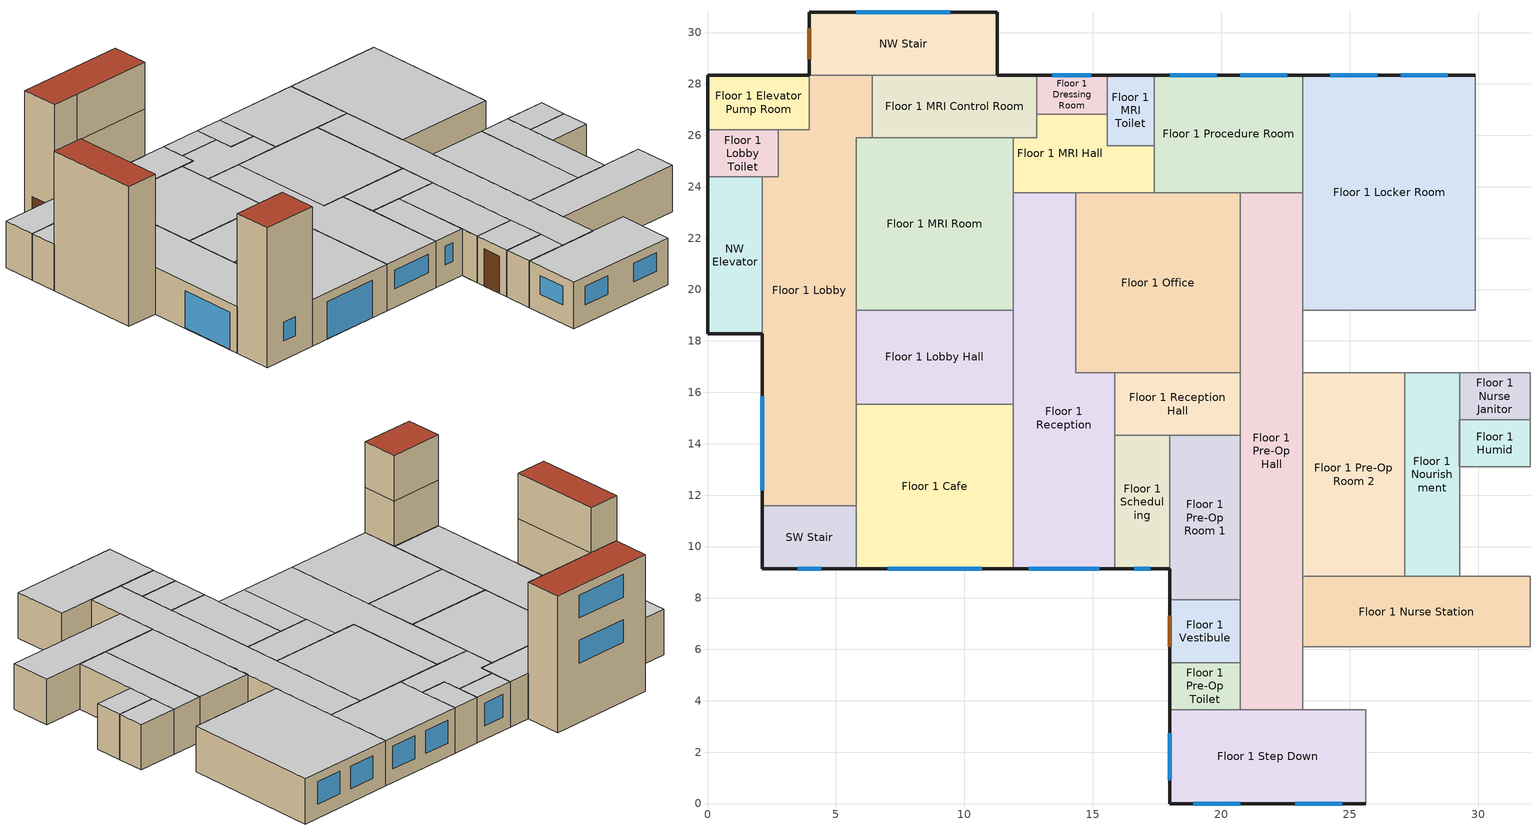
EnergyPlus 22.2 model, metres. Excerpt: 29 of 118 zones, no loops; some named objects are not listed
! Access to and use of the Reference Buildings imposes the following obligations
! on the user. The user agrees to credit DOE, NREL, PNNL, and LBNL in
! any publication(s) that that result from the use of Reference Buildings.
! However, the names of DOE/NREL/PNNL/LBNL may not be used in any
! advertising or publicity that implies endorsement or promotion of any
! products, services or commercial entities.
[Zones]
Floor 1 Lobby
 floor ground (ext-slab): 5.79,11.58 2.13,11.58 2.13,24.38 2.74,24.38 2.74,26.21 3.96,26.21 3.96,28.35 6.4,28.35 6.4,25.91 5.79,25.91 z0
 wall outside (Steel Frame Non-res Ext Wall): 2.13,18.29 2.13,11.58 z0:3.05
 wall adiabatic (int-walls): 5.79,11.58 5.79,25.91 6.4,25.91 6.4,28.35 / 3.96,28.35 3.96,26.21 2.74,26.21 2.74,24.38 2.13,24.38 z0:3.05
 wall to NW Elevator (int-walls): 2.13,24.38 2.13,18.29 z0:3.05
 wall to NW Stair (int-walls): 6.4,28.35 3.96,28.35 z0:3.05
 wall to SW Stair (int-walls): 2.13,11.58 5.79,11.58 z0:3.05
 window (Window Non-res Fixed): 2.13,15.85 2.13,12.19 z0.03:2.46
 ceiling adiabatic (INT-FLOOR-UNDERSIDE): 2.13,24.38 2.13,11.58 5.79,11.58 5.79,25.91 6.4,25.91 6.4,28.35 3.96,28.35 3.96,26.21 2.74,26.21 2.74,24.38 z3.05
SW Stair
 floor ground (ext-slab): 2.13,11.58 5.79,11.58 5.79,9.14 2.13,9.14 z0
 wall outside (Steel Frame Non-res Ext Wall): 2.13,11.58 2.13,9.14 5.79,9.14 z0:9.14
 wall to Floor 2 Reception (int-walls): 5.79,9.14 5.79,11.58 2.13,11.58 z3.05:6.1
 wall to Floor 3 Undeveloped 2 (int-walls): 5.79,9.14 5.79,11.58 2.13,11.58 z6.1:9.14
 wall to Floor 1 Cafe (int-walls): 5.79,9.14 5.79,11.58 z0:3.05
 window (Window Non-res Fixed): 3.51,9.14 4.42,9.14 z1.22:2.44
 roof outside (IEAD Non-res Roof): 2.13,11.58 2.13,9.14 5.79,9.14 5.79,11.58 z9.14
Floor 1 Reception Hall
 floor ground (ext-slab): 20.73,16.76 20.73,14.33 15.85,14.33 15.85,16.76 z0
 wall adiabatic (int-walls): 15.85,16.76 15.85,14.33 20.73,14.33 20.73,16.76 15.85,16.76 z0:3.05
 ceiling adiabatic (INT-FLOOR-UNDERSIDE): 20.73,16.76 15.85,16.76 15.85,14.33 20.73,14.33 z3.05
Floor 1 Pre-Op Toilet
 floor ground (ext-slab): 17.98,5.49 20.73,5.49 20.73,3.66 17.98,3.66 z0
 wall outside (Steel Frame Non-res Ext Wall): 17.98,5.49 17.98,3.66 z0:3.05
 wall adiabatic (int-walls): 17.98,3.66 20.73,3.66 20.73,5.49 17.98,5.49 z0:3.05
 ceiling adiabatic (INT-FLOOR-UNDERSIDE): 20.73,5.49 17.98,5.49 17.98,3.66 20.73,3.66 z3.05
Floor 1 Vestibule
 floor ground (ext-slab): 20.73,5.49 17.98,5.49 17.98,7.92 20.73,7.92 z0
 wall outside (Steel Frame Non-res Ext Wall): 17.98,7.92 17.98,5.49 z0:3.05
 wall adiabatic (int-walls): 17.98,5.49 20.73,5.49 20.73,7.92 17.98,7.92 z0:3.05
 door (Swinging Door Non-res): 17.98,7.32 17.98,6.1 z0:2.44
 ceiling adiabatic (INT-FLOOR-UNDERSIDE): 17.98,5.49 20.73,5.49 20.73,7.92 17.98,7.92 z3.05
Floor 1 Dressing Room
 floor ground (ext-slab): 15.54,28.35 15.54,26.82 12.8,26.82 12.8,28.35 z0
 wall outside (Steel Frame Non-res Ext Wall): 15.54,28.35 12.8,28.35 z0:3.05
 wall adiabatic (int-walls): 12.8,28.35 12.8,26.82 15.54,26.82 15.54,28.35 z0:3.05
 window (Window Non-res Fixed): 14.94,28.35 13.41,28.35 z0.91:2.44
 ceiling adiabatic (INT-FLOOR-UNDERSIDE): 15.54,26.82 15.54,28.35 12.8,28.35 12.8,26.82 z3.05
Floor 1 Reception
 floor ground (ext-slab): 11.89,23.77 14.33,23.77 14.33,16.76 15.85,16.76 15.85,9.14 11.89,9.14 z0
 wall outside (Steel Frame Non-res Ext Wall): 11.89,9.14 15.85,9.14 z0:3.05
 wall adiabatic (int-walls): 15.85,9.14 15.85,16.76 14.33,16.76 14.33,23.77 11.89,23.77 11.89,9.14 z0:3.05
 window (Window Non-res Fixed): 12.5,9.14 15.24,9.14 z1.22:2.44
 ceiling adiabatic (INT-FLOOR-UNDERSIDE): 14.33,16.76 14.33,23.77 11.89,23.77 11.89,9.14 15.85,9.14 15.85,16.76 z3.05
Floor 1 MRI Hall
 floor ground (ext-slab): 11.89,23.77 11.89,25.91 12.8,25.91 12.8,26.82 15.54,26.82 15.54,25.6 17.37,25.6 17.37,23.77 z0
 wall adiabatic (int-walls): 12.8,26.82 12.8,25.91 11.89,25.91 11.89,23.77 14.33,23.77 17.37,23.77 17.37,25.6 15.54,25.6 15.54,26.82 12.8,26.82 z0:3.05
 ceiling adiabatic (INT-FLOOR-UNDERSIDE): 11.89,25.91 11.89,23.77 17.37,23.77 17.37,25.6 15.54,25.6 15.54,26.82 12.8,26.82 12.8,25.91 z3.05
Floor 1 Nourishment
 floor ground (ext-slab): 27.13,16.76 29.26,16.76 29.26,8.84 27.13,8.84 z0
 wall adiabatic (int-walls): 27.13,16.76 27.13,8.84 29.26,8.84 29.26,16.76 27.13,16.76 z0:3.05
 ceiling adiabatic (INT-FLOOR-UNDERSIDE): 29.26,16.76 27.13,16.76 27.13,8.84 29.26,8.84 z3.05
Floor 1 MRI Control Room
 floor ground (ext-slab): 6.4,25.91 6.4,28.35 12.8,28.35 12.8,25.91 z0
 wall outside (Steel Frame Non-res Ext Wall): 12.8,28.35 11.28,28.35 z0:3.05
 wall to NW Stair (int-walls): 11.28,28.35 6.4,28.35 z0:3.05
 wall adiabatic (int-walls): 6.4,28.35 6.4,25.91 12.8,25.91 12.8,28.35 z0:3.05
 ceiling adiabatic (INT-FLOOR-UNDERSIDE): 6.4,25.91 12.8,25.91 12.8,28.35 6.4,28.35 z3.05
Floor 1 Office
 floor ground (ext-slab): 20.73,23.77 20.73,16.76 14.33,16.76 14.33,23.77 z0
 wall adiabatic (int-walls): 20.73,16.76 20.73,23.77 14.33,23.77 14.33,16.76 20.73,16.76 z0:3.05
 ceiling adiabatic (INT-FLOOR-UNDERSIDE): 20.73,16.76 20.73,23.77 14.33,23.77 14.33,16.76 z3.05
Floor 1 Nurse Janitor
 floor ground (ext-slab): 29.26,14.94 29.26,16.76 32,16.76 32,14.94 z0
 wall adiabatic (int-walls): 32,14.94 32,16.76 29.26,16.76 29.26,14.94 32,14.94 z0:3.05
 ceiling adiabatic (INT-FLOOR-UNDERSIDE): 32,16.76 29.26,16.76 29.26,14.94 32,14.94 z3.05
NW Stair
 floor ground (ext-slab): 3.96,30.78 11.28,30.78 11.28,28.35 3.96,28.35 z0
 wall outside (Steel Frame Non-res Ext Wall): 11.28,28.35 11.28,30.78 3.96,30.78 3.96,28.35 z0:9.14
 wall to Floor 3 Office (int-walls): 5.79,28.35 11.28,28.35 z6.1:9.14
 wall to Floor 3 Elevator Hall (int-walls): 3.96,28.35 5.79,28.35 z6.1:9.14
 wall to Floor 2 Work (int-walls): 3.96,28.35 11.28,28.35 z3.05:6.1
 window (Window Non-res Fixed): 9.45,30.78 5.79,30.78 z7.01:8.53; 9.45,30.78 5.79,30.78 z3.96:5.49
 door (Swinging Door Non-res): 3.96,30.18 3.96,28.96 z0:2.44
 roof outside (IEAD Non-res Roof): 11.28,30.78 3.96,30.78 3.96,28.35 11.28,28.35 z9.14
Floor 1 MRI Room
 floor ground (ext-slab): 11.89,19.2 5.79,19.2 5.79,25.91 11.89,25.91 z0
 wall adiabatic (int-walls): 11.89,19.2 11.89,23.77 11.89,25.91 6.4,25.91 5.79,25.91 5.79,19.2 11.89,19.2 z0:3.05
 ceiling adiabatic (INT-FLOOR-UNDERSIDE): 5.79,19.2 11.89,19.2 11.89,25.91 5.79,25.91 z3.05
Floor 1 MRI Toilet
 floor ground (ext-slab): 17.37,25.6 15.54,25.6 15.54,28.35 17.37,28.35 z0
 wall outside (Steel Frame Non-res Ext Wall): 17.37,28.35 15.54,28.35 z0:3.05
 wall adiabatic (int-walls): 15.54,28.35 15.54,25.6 17.37,25.6 17.37,28.35 z0:3.05
 ceiling adiabatic (INT-FLOOR-UNDERSIDE): 15.54,25.6 17.37,25.6 17.37,28.35 15.54,28.35 z3.05
Floor 1 Pre-Op Hall
 floor ground (ext-slab): 20.73,3.66 20.73,23.77 23.16,23.77 23.16,3.66 z0
 wall adiabatic (int-walls): 20.73,23.77 20.73,3.66 23.16,3.66 23.16,23.77 20.73,23.77 z0:3.05
 ceiling adiabatic (INT-FLOOR-UNDERSIDE): 20.73,3.66 23.16,3.66 23.16,23.77 20.73,23.77 z3.05
Floor 1 Lobby Hall
 floor ground (ext-slab): 11.89,19.2 11.89,15.54 5.79,15.54 5.79,19.2 z0
 wall adiabatic (int-walls): 11.89,19.2 5.79,19.2 5.79,15.54 11.89,15.54 11.89,19.2 z0:3.05
 ceiling adiabatic (INT-FLOOR-UNDERSIDE): 5.79,19.2 5.79,15.54 11.89,15.54 11.89,19.2 z3.05
Floor 1 Cafe
 floor ground (ext-slab): 11.89,9.14 5.79,9.14 5.79,15.54 11.89,15.54 z0
 wall outside (Steel Frame Non-res Ext Wall): 5.79,9.14 11.89,9.14 z0:3.05
 wall adiabatic (int-walls): 11.89,9.14 11.89,15.54 5.79,15.54 5.79,11.58 z0:3.05
 window (Window Non-res Fixed): 7.01,9.14 10.67,9.14 z0.03:2.46
 ceiling adiabatic (INT-FLOOR-UNDERSIDE): 5.79,9.14 11.89,9.14 11.89,15.54 5.79,15.54 z3.05
Floor 1 Humid
 floor ground (ext-slab): 32,14.94 32,13.11 29.26,13.11 29.26,14.94 z0
 wall adiabatic (int-walls): 32,14.94 29.26,14.94 29.26,13.11 32,13.11 32,14.94 z0:3.05
 ceiling adiabatic (INT-FLOOR-UNDERSIDE): 32,13.11 32,14.94 29.26,14.94 29.26,13.11 z3.05
Floor 1 Scheduling
 floor ground (ext-slab): 17.98,9.14 15.85,9.14 15.85,14.33 17.98,14.33 z0
 wall outside (Steel Frame Non-res Ext Wall): 15.85,9.14 17.98,9.14 z0:3.05
 wall adiabatic (int-walls): 17.98,9.14 17.98,14.33 15.85,14.33 15.85,9.14 z0:3.05
 window (Window Non-res Fixed): 16.61,9.14 17.22,9.14 z1.22:2.44
 ceiling adiabatic (INT-FLOOR-UNDERSIDE): 15.85,9.14 17.98,9.14 17.98,14.33 15.85,14.33 z3.05
Floor 1 Nurse Station
 floor ground (ext-slab): 23.16,6.1 23.16,8.84 32,8.84 32,6.1 z0
 wall adiabatic (int-walls): 23.16,8.84 23.16,6.1 32,6.1 32,8.84 23.16,8.84 z0:3.05
 ceiling adiabatic (INT-FLOOR-UNDERSIDE): 23.16,6.1 32,6.1 32,8.84 23.16,8.84 z3.05
Floor 1 Pre-Op Room 1
 floor ground (ext-slab): 20.73,7.92 17.98,7.92 17.98,14.33 20.73,14.33 z0
 wall outside (Steel Frame Non-res Ext Wall): 17.98,9.14 17.98,7.92 z0:3.05
 wall adiabatic (int-walls): 17.98,7.92 20.73,7.92 20.73,14.33 17.98,14.33 17.98,9.14 z0:3.05
 ceiling adiabatic (INT-FLOOR-UNDERSIDE): 20.73,7.92 20.73,14.33 17.98,14.33 17.98,7.92 z3.05
Floor 1 Pre-Op Room 2
 floor ground (ext-slab): 27.13,16.76 27.13,8.84 23.16,8.84 23.16,16.76 z0
 wall adiabatic (int-walls): 27.13,8.84 27.13,16.76 23.16,16.76 23.16,8.84 27.13,8.84 z0:3.05
 ceiling adiabatic (INT-FLOOR-UNDERSIDE): 27.13,16.76 23.16,16.76 23.16,8.84 27.13,8.84 z3.05
Floor 1 Procedure Room
 floor ground (ext-slab): 17.37,28.35 23.16,28.35 23.16,23.77 17.37,23.77 z0
 wall outside (Steel Frame Non-res Ext Wall): 23.16,28.35 17.37,28.35 z0:3.05
 wall adiabatic (int-walls): 17.37,28.35 17.37,23.77 23.16,23.77 23.16,28.35 z0:3.05
 window (Window Non-res Fixed): 19.81,28.35 17.98,28.35 / 22.56,28.35 20.73,28.35 z0.91:2.44
 ceiling adiabatic (INT-FLOOR-UNDERSIDE): 23.16,23.77 23.16,28.35 17.37,28.35 17.37,23.77 z3.05
Floor 1 Locker Room
 floor ground (ext-slab): 23.16,28.35 29.87,28.35 29.87,19.2 23.16,19.2 z0
 wall outside (Steel Frame Non-res Ext Wall): 29.87,28.35 23.16,28.35 z0:3.05
 wall adiabatic (int-walls): 23.16,28.35 23.16,23.77 23.16,19.2 29.87,19.2 29.87,28.35 z0:3.05
 window (Window Non-res Fixed): 28.8,28.35 26.97,28.35 / 26.06,28.35 24.23,28.35 z0.91:2.44
 ceiling adiabatic (INT-FLOOR-UNDERSIDE): 29.87,28.35 23.16,28.35 23.16,19.2 29.87,19.2 z3.05
Floor 1 Lobby Toilet
 floor ground (ext-slab): 2.74,26.21 2.74,24.38 0,24.38 0,26.21 z0
 wall outside (Steel Frame Non-res Ext Wall): 0,26.21 0,24.38 z0:3.05
 wall to NW Elevator (int-walls): 0,24.38 2.13,24.38 z0:3.05
 wall adiabatic (int-walls): 2.13,24.38 2.74,24.38 2.74,26.21 0,26.21 z0:3.05
 ceiling adiabatic (INT-FLOOR-UNDERSIDE): 2.74,24.38 2.74,26.21 0,26.21 0,24.38 z3.05
Floor 1 Step Down
 floor ground (ext-slab): 17.98,3.66 25.6,3.66 25.6,0 17.98,0 z0
 wall outside (Steel Frame Non-res Ext Wall): 17.98,3.66 17.98,0 25.6,0 z0:3.05
 wall adiabatic (int-walls): 25.6,0 25.6,3.66 17.98,3.66 z0:3.05
 window (Window Non-res Fixed): 18.9,0 20.73,0 / 22.86,0 24.69,0 / 17.98,2.74 17.98,0.91 z1.22:2.44
 ceiling adiabatic (INT-FLOOR-UNDERSIDE): 17.98,0 25.6,0 25.6,3.66 17.98,3.66 z3.05
Floor 1 Elevator Pump Room
 floor ground (ext-slab): 0,26.21 0,28.35 3.96,28.35 3.96,26.21 z0
 wall outside (Steel Frame Non-res Ext Wall): 3.96,28.35 0,28.35 0,26.21 z0:3.05
 wall adiabatic (int-walls): 0,26.21 3.96,26.21 3.96,28.35 z0:3.05
 ceiling adiabatic (INT-FLOOR-UNDERSIDE): 3.96,28.35 0,28.35 0,26.21 3.96,26.21 z3.05
NW Elevator
 floor ground (ext-slab): 2.13,18.29 0,18.29 0,24.38 2.13,24.38 z0
 wall outside (Steel Frame Non-res Ext Wall): 0,24.38 0,18.29 2.13,18.29 z0:9.14
 wall to Floor 3 Office Toilet (int-walls): 2.13,24.38 0,24.38 z6.1:9.14
 wall to Floor 2 Work Toilet (int-walls): 2.13,24.38 0,24.38 z3.05:6.1
 wall to Floor 2 Work (int-walls): 2.13,18.29 2.13,24.38 z3.05:6.1
 wall to Floor 3 Elevator Hall (int-walls): 2.13,18.29 2.13,24.38 z6.1:9.14
 roof outside (IEAD Non-res Roof): 0,18.29 2.13,18.29 2.13,24.38 0,24.38 z9.14
[Building]
Ref Bldg OutPatient Post1980_v1.3_5.0: North Axis {deg}=0; Terrain=City; Loads Convergence Tolerance Value {W}=0.04; Temperature Convergence Tolerance Value {deltaC}=0.2; Solar Distribution=FullInteriorAndExterior; Maximum Number of Warmup Days=25; Minimum Number of Warmup Days=6
[Site:Location]
USA MD-BALTIMORE: Latitude {deg}=39.17; Longitude {deg}=-76.67; Time Zone {hr}=-5; Elevation {m}=47
[SizingPeriod:DesignDay] Day of Month=21; Humidity Condition Type=Wetbulb; Barometric Pressure {Pa}=100762; Rain Indicator=No; Snow Indicator=No; Daylight Saving Time Indicator=No; Solar Model Indicator=ASHRAEClearSky
Name | Month | Day Type | Maximum Dry-Bulb Temperature {C} | Daily Dry-Bulb Temperature Range {deltaC} | Wetbulb or DewPoint at Maximum Dry-Bulb {C} | Wind Speed {m/s} | Wind Direction {deg} | Sky Clearness
BALTIMORE Ann Htg 99.6% Condns DB | 1 | WinterDesignDay | -11 | 0 | -11 | 3.9 | 270 | 0
BALTIMORE Ann Clg .4% Condns WB=>MDB | 7 | SummerDesignDay | 31.3 | 10.4 | 25.6 | 4.7 | 280 | 1
[Site:WaterMainsTemperature]
Calculation Method=CORRELATION; Annual Average Outdoor Air Temperature {C}=12.56; Maximum Difference In Monthly Average Outdoor Air Temperatures {deltaC}=25.2
[Site:GroundTemperature:BuildingSurface]
19.713, 19.665, 19.706, 19.745, 20.486, 22.11, 22.459, 22.554, 22.169, 20.607, 20.047, 19.805
[Construction]
Steel Frame Non-res Ext Wall: Wood Siding, Steel Frame NonRes Wall Insulation, 1/2IN Gypsum
IEAD Non-res Roof: Roof Membrane, IEAD NonRes Roof Insulation, Metal Decking
ext-slab: HW CONCRETE, CP02 CARPET PAD
int-walls: 1/2IN Gypsum, 1/2IN Gypsum
INT-FLOOR-UNDERSIDE: CP02 CARPET PAD, MAT-CC05 4 HW CONCRETE
Window Non-res Fixed: NonRes Fixed Assembly Window
Swinging Door Non-res: Opaque Door panel NonRes
InteriorFurnishings: Std Wood 6inch
[Material] Thermal Absorptance=0.9
Name | Roughness | Thickness {m} | Conductivity {W/m-K} | Density {kg/m3} | Specific Heat {J/kg-K} | Solar Absorptance | Visible Absorptance
Steel Frame NonRes Wall Insulation | MediumRough | 0.0812848 | 0.049 | 265 | 836.8 | 0.7 | 0.7
IEAD NonRes Roof Insulation | MediumRough | 0.136472 | 0.049 | 265 | 836.8 | 0.7 | 0.7
Std Wood 6inch | MediumSmooth | 0.15 | 0.12 | 540 | 1210 | 0.7 | 0.7
Wood Siding | MediumSmooth | 0.01 | 0.11 | 544.62 | 1210 | 0.78 | 0.78
1/2IN Gypsum | Smooth | 0.0127 | 0.16 | 784.9 | 830 | 0.92 | 0.92
HW CONCRETE | Rough | 0.2032 | 1.311 | 2240 | 836.8 | 0.7 | 0.7
Roof Membrane | VeryRough | 0.0095 | 0.16 | 1121.29 | 1460 | 0.7 | 0.7
Metal Decking | MediumSmooth | 0.0015 | 45.006 | 7680 | 418.4 | 0.7 | 0.3
MAT-CC05 4 HW CONCRETE | Rough | 0.1016 | 1.311 | 2240 | 836.8 | 0.7 | 0.7
[WindowMaterial:SimpleGlazingSystem]
NonRes Fixed Assembly Window: U-Factor {W/m2-K}=3.35002; Solar Heat Gain Coefficient=0.36
[Material:NoMass] Thermal Absorptance=0.9; Solar Absorptance=0.7
Name | Roughness | Thermal Resistance {m2-K/W} | Visible Absorptance
Opaque Door panel NonRes | MediumRough | 0.101897 | 0.7
CP02 CARPET PAD | VeryRough | 0.2165 | 0.8
[Zone] Type=1; Multiplier=1; Floor Area {m2}=autocalculate; Part of Total Floor Area=Yes
Floor 1 Cafe; Floor 1 Dressing Room; Floor 1 Elevator Pump Room; Floor 1 Humid; Floor 1 Lobby; Floor 1 Lobby Hall; Floor 1 Lobby Toilet; Floor 1 Locker Room; Floor 1 MRI Control Room; Floor 1 MRI Hall; Floor 1 MRI Room; Floor 1 MRI Toilet; Floor 1 Nourishment; Floor 1 Nurse Janitor; Floor 1 Nurse Station; Floor 1 Office; Floor 1 Pre-Op Hall; Floor 1 Pre-Op Room 1; Floor 1 Pre-Op Room 2; Floor 1 Pre-Op Toilet; Floor 1 Procedure Room; Floor 1 Reception; Floor 1 Reception Hall; Floor 1 Scheduling; Floor 1 Step Down; Floor 1 Vestibule; NW Elevator; NW Stair; SW Stair
[People] Number of People Schedule=BLDG_OCC_SCH; Number of People Calculation Method=Area/person; Fraction Radiant=0.3; Sensible Heat Fraction=AUTOCALCULATE; Activity Level Schedule=ACTIVITY_SCH; Enable ASHRAE 55 Comfort Warnings=No; Mean Radiant Temperature Calculation Type=ZoneAveraged; Work Efficiency Schedule=WORK_EFF_SCH; Clothing Insulation Calculation Method=ClothingInsulationSchedule; Clothing Insulation Schedule=CLOTHING_SCH; Air Velocity Schedule=AIR_VELO_SCH; Thermal Comfort Model 1 Type=FANGER
Name | Zone or ZoneList or Space or SpaceList | Floor Area per Person {m2/person}
Floor 1 Cafe People | Floor 1 Cafe | 1
Floor 1 Dressing Room People | Floor 1 Dressing Room | 20
Floor 1 Humid People | Floor 1 Humid | 20
Floor 1 Lobby People | Floor 1 Lobby | 3.33
Floor 1 Locker Room People | Floor 1 Locker Room | 6.67
Floor 1 MRI Control Room People | Floor 1 MRI Control Room | 5
Floor 1 MRI Room People | Floor 1 MRI Room | 5
Floor 1 Nourishment People | Floor 1 Nourishment | 5
Floor 1 Nurse Station People | Floor 1 Nurse Station | 5
Floor 1 Office People | Floor 1 Office | 20
Floor 1 Pre-Op Room 1 People | Floor 1 Pre-Op Room 1 | 10
Floor 1 Pre-Op Room 2 People | Floor 1 Pre-Op Room 2 | 10
Floor 1 Procedure Room People | Floor 1 Procedure Room | 5
Floor 1 Reception People | Floor 1 Reception | 3.33
Floor 1 Scheduling People | Floor 1 Scheduling | 20
Floor 1 Step Down People | Floor 1 Step Down | 5
[Lights] Schedule=BLDG_LIGHT_SCH; Design Level Calculation Method=Watts/Area; Return Air Fraction=0; Fraction Radiant=0.7; Fraction Visible=0.2; Fraction Replaceable=1; Return Air Fraction Calculated from Plenum Temperature=No
Name | Zone or ZoneList or Space or SpaceList | Watts per Zone Floor Area {W/m2}
Floor 1 Cafe_Lights | Floor 1 Cafe | 14
Floor 1 Dressing Room_Lights | Floor 1 Dressing Room | 19.4
Floor 1 Elevator Pump Room_Lights | Floor 1 Elevator Pump Room | 7.53
Floor 1 Humid_Lights | Floor 1 Humid | 19.4
Floor 1 Lobby Hall_Lights | Floor 1 Lobby Hall | 8.61
Floor 1 Lobby Toilet_Lights | Floor 1 Lobby Toilet | 8.61
Floor 1 Lobby_Lights | Floor 1 Lobby | 10.8
Floor 1 Locker Room_Lights | Floor 1 Locker Room | 9.68
Floor 1 MRI Control Room_Lights | Floor 1 MRI Control Room | 22.6
Floor 1 MRI Hall_Lights | Floor 1 MRI Hall | 8.61
Floor 1 MRI Room_Lights | Floor 1 MRI Room | 22.6
Floor 1 MRI Toilet_Lights | Floor 1 MRI Toilet | 8.61
Floor 1 Nourishment_Lights | Floor 1 Nourishment | 22.6
Floor 1 Nurse Janitor_Lights | Floor 1 Nurse Janitor | 10.8
Floor 1 Nurse Station_Lights | Floor 1 Nurse Station | 22.6
Floor 1 Office_Lights | Floor 1 Office | 19.4
Floor 1 Pre-Op Hall_Lights | Floor 1 Pre-Op Hall | 8.61
Floor 1 Pre-Op Room 1_Lights | Floor 1 Pre-Op Room 1 | 15.1
Floor 1 Pre-Op Room 2_Lights | Floor 1 Pre-Op Room 2 | 15.1
Floor 1 Pre-Op Toilet_Lights | Floor 1 Pre-Op Toilet | 8.61
Floor 1 Procedure Room_Lights | Floor 1 Procedure Room | 17.2
Floor 1 Reception Hall_Lights | Floor 1 Reception Hall | 8.61
Floor 1 Reception_Lights | Floor 1 Reception | 10.8
Floor 1 Scheduling_Lights | Floor 1 Scheduling | 19.4
Floor 1 Step Down_Lights | Floor 1 Step Down | 24.7
Floor 1 Vestibule_Lights | Floor 1 Vestibule | 8.61
NW Elevator_Lights | NW Elevator | 8.61
NW Stair_Lights | NW Stair | 8.61
SW Stair_Lights | SW Stair | 8.61
[ElectricEquipment] Fraction Latent=0
Name | Zone or ZoneList or Space or SpaceList | Schedule | Design Level Calculation Method | Watts per Zone Floor Area {W/m2} | Fraction Radiant | Fraction Lost | Design Level {W}
Floor 1 Cafe_PlugMisc_Equip | Floor 1 Cafe | BLDG_EQUIP_SCH | Watts/Area | 10.76 | 0.5 | 0
Floor 1 Dressing Room_PlugMisc_Equip | Floor 1 Dressing Room | BLDG_EQUIP_SCH | Watts/Area | 11.84 | 0.5 | 0
Floor 1 Elevator Pump Room_Elevators_Equip | Floor 1 Elevator Pump Room | BLDG_ELEVATORS | EquipmentLevel |  | 0.1 | 0.9 | 48164.8
Floor 1 Humid_PlugMisc_Equip | Floor 1 Humid | BLDG_EQUIP_SCH | Watts/Area | 11.84 | 0.5 | 0
Floor 1 Lobby Hall_PlugMisc_Equip | Floor 1 Lobby Hall | BLDG_EQUIP_SCH | Watts/Area | 4.31 | 0.5 | 0
Floor 1 Lobby Toilet_PlugMisc_Equip | Floor 1 Lobby Toilet | BLDG_EQUIP_SCH | Watts/Area | 4.31 | 0.3 | 0.7
Floor 1 Lobby Toilet_ZoneExhaustFans | Floor 1 Lobby Toilet | AHU-1_Fan_Sch | EquipmentLevel |  | 0 | 1 | 15.7101
Floor 1 Lobby_PlugMisc_Equip | Floor 1 Lobby | BLDG_EQUIP_SCH | Watts/Area | 11.84 | 0.5 | 0
Floor 1 Locker Room_PlugMisc_Equip | Floor 1 Locker Room | BLDG_EQUIP_SCH | Watts/Area | 32.29 | 0.5 | 0
Floor 1 MRI Control Room_PlugMisc_Equip | Floor 1 MRI Control Room | BLDG_EQUIP_SCH | Watts/Area | 11.84 | 0.5 | 0
Floor 1 MRI Hall_PlugMisc_Equip | Floor 1 MRI Hall | BLDG_EQUIP_SCH | Watts/Area | 4.31 | 0.5 | 0
Floor 1 MRI Room_PlugMisc_Equip | Floor 1 MRI Room | RADIOLOGY_EQUIP_SCH | EquipmentLevel |  | 0.5 | 0 | 23445.7
Floor 1 MRI Toilet_PlugMisc_Equip | Floor 1 MRI Toilet | BLDG_EQUIP_SCH | Watts/Area | 4.31 | 0.3 | 0.7
Floor 1 MRI Toilet_ZoneExhaustFans | Floor 1 MRI Toilet | AHU-1_Fan_Sch | EquipmentLevel |  | 0 | 1 | 15.7101
Floor 1 Nourishment_PlugMisc_Equip | Floor 1 Nourishment | BLDG_EQUIP_SCH | Watts/Area | 21.53 | 0.5 | 0
Floor 1 Nurse Station_PlugMisc_Equip | Floor 1 Nurse Station | BLDG_EQUIP_SCH | Watts/Area | 21.53 | 0.5 | 0
Floor 1 Office_PlugMisc_Equip | Floor 1 Office | BLDG_EQUIP_SCH | Watts/Area | 11.84 | 0.5 | 0
Floor 1 Pre-Op Hall_PlugMisc_Equip | Floor 1 Pre-Op Hall | BLDG_EQUIP_SCH | Watts/Area | 4.31 | 0.5 | 0
Floor 1 Pre-Op Room 1_PlugMisc_Equip | Floor 1 Pre-Op Room 1 | BLDG_EQUIP_SCH | Watts/Area | 21.53 | 0.5 | 0
Floor 1 Pre-Op Room 2_PlugMisc_Equip | Floor 1 Pre-Op Room 2 | BLDG_EQUIP_SCH | Watts/Area | 21.53 | 0.5 | 0
Floor 1 Pre-Op Toilet_PlugMisc_Equip | Floor 1 Pre-Op Toilet | BLDG_EQUIP_SCH | Watts/Area | 4.31 | 0.3 | 0.7
Floor 1 Pre-Op Toilet_ZoneExhaustFans | Floor 1 Pre-Op Toilet | AHU-1_Fan_Sch | EquipmentLevel |  | 0 | 1 | 15.7101
Floor 1 Procedure Room_PlugMisc_Equip | Floor 1 Procedure Room | BLDG_EQUIP_SCH | Watts/Area | 32.29 | 0.5 | 0
Floor 1 Reception Hall_PlugMisc_Equip | Floor 1 Reception Hall | BLDG_EQUIP_SCH | Watts/Area | 4.31 | 0.5 | 0
Floor 1 Reception_PlugMisc_Equip | Floor 1 Reception | BLDG_EQUIP_SCH | Watts/Area | 11.84 | 0.5 | 0
Floor 1 Scheduling_PlugMisc_Equip | Floor 1 Scheduling | BLDG_EQUIP_SCH | Watts/Area | 11.84 | 0.5 | 0
Floor 1 Step Down_PlugMisc_Equip | Floor 1 Step Down | BLDG_EQUIP_SCH | Watts/Area | 32.29 | 0.5 | 0
Floor 1 Vestibule_PlugMisc_Equip | Floor 1 Vestibule | BLDG_EQUIP_SCH | Watts/Area | 4.31 | 0.5 | 0
[Exterior:Lights]
Exterior Facade Lighting: Schedule=ALWAYS_ON; Design Level {W}=16951; Control Option=AstronomicalClock
[ZoneInfiltration:DesignFlowRate] Schedule=INFIL_SCH; Constant Term Coefficient=1; Temperature Term Coefficient=0; Velocity Term Coefficient=0; Velocity Squared Term Coefficient=0
Name | Zone or ZoneList or Space or SpaceList | Design Flow Rate Calculation Method | Flow Rate per Exterior Surface Area {m3/s-m2} | Air Changes per Hour {1/hr}
Floor 1 Cafe_Infiltration | Floor 1 Cafe | Flow/ExteriorWallArea | 0.001133
Floor 1 Dressing Room_Infiltration | Floor 1 Dressing Room | Flow/ExteriorWallArea | 0.001133
Floor 1 Elevator Pump Room_Infiltration | Floor 1 Elevator Pump Room | Flow/ExteriorWallArea | 0.001133
Floor 1 Lobby Toilet_Infiltration | Floor 1 Lobby Toilet | Flow/ExteriorWallArea | 0.001133
Floor 1 Lobby_Infiltration | Floor 1 Lobby | Flow/ExteriorWallArea | 0.001133
Floor 1 Locker Room_Infiltration | Floor 1 Locker Room | Flow/ExteriorWallArea | 0.001133
Floor 1 MRI Toilet_Infiltration | Floor 1 MRI Toilet | Flow/ExteriorWallArea | 0.001133
Floor 1 Pre-Op Room 1_Infiltration | Floor 1 Pre-Op Room 1 | Flow/ExteriorWallArea | 0.001133
Floor 1 Pre-Op Toilet_Infiltration | Floor 1 Pre-Op Toilet | Flow/ExteriorWallArea | 0.001133
Floor 1 Procedure Room_Infiltration | Floor 1 Procedure Room | Flow/ExteriorWallArea | 0.001133
Floor 1 Reception_Infiltration | Floor 1 Reception | Flow/ExteriorWallArea | 0.001133
Floor 1 Scheduling_Infiltration | Floor 1 Scheduling | Flow/ExteriorWallArea | 0.001133
Floor 1 Step Down_Infiltration | Floor 1 Step Down | Flow/ExteriorWallArea | 0.001133
Floor 1 Vestibule_Infiltration | Floor 1 Vestibule | Flow/ExteriorWallArea | 0.001133
NW Elevator_Infiltration | NW Elevator | AirChanges/Hour |  | 1
NW Stair_Infiltration | NW Stair | AirChanges/Hour |  | 1
SW Stair_Infiltration | SW Stair | AirChanges/Hour |  | 1
[InternalMass] Construction=InteriorFurnishings
Name | Zone or ZoneList | Surface Area {m2}
Floor 1 Cafe Internal Mass | Floor 1 Cafe | 78.0386
Floor 1 Dressing Room Internal Mass | Floor 1 Dressing Room | 8.3613
Floor 1 Elevator Pump Room Internal Mass | Floor 1 Elevator Pump Room | 16.9084
Floor 1 Humid Internal Mass | Floor 1 Humid | 10.0335
Floor 1 Lobby Hall Internal Mass | Floor 1 Lobby Hall | 44.5935
Floor 1 Lobby Internal Mass | Floor 1 Lobby | 115.5714
Floor 1 Lobby Toilet Internal Mass | Floor 1 Lobby Toilet | 10.0335
Floor 1 Locker Room Internal Mass | Floor 1 Locker Room | 122.632
Floor 1 MRI Control Room Internal Mass | Floor 1 MRI Control Room | 31.2154
Floor 1 MRI Hall Internal Mass | Floor 1 MRI Hall | 27.3135
Floor 1 MRI Room Internal Mass | Floor 1 MRI Room | 81.7547
Floor 1 MRI Toilet Internal Mass | Floor 1 MRI Toilet | 10.0335
Floor 1 Nourishment Internal Mass | Floor 1 Nourishment | 33.8167
Floor 1 Nurse Janitor Internal Mass | Floor 1 Nurse Janitor | 10.0335
Floor 1 Nurse Station Internal Mass | Floor 1 Nurse Station | 48.4954
Floor 1 Office Internal Mass | Floor 1 Office | 89.7443
Floor 1 Pre-Op Hall Internal Mass | Floor 1 Pre-Op Hall | 98.1056
Floor 1 Pre-Op Room 1 Internal Mass | Floor 1 Pre-Op Room 1 | 35.1173
Floor 1 Pre-Op Room 2 Internal Mass | Floor 1 Pre-Op Room 2 | 62.8025
Floor 1 Pre-Op Toilet Internal Mass | Floor 1 Pre-Op Toilet | 10.0335
Floor 1 Procedure Room Internal Mass | Floor 1 Procedure Room | 52.9547
Floor 1 Reception Hall Internal Mass | Floor 1 Reception Hall | 23.7832
Floor 1 Reception Internal Mass | Floor 1 Reception | 94.5753
Floor 1 Scheduling Internal Mass | Floor 1 Scheduling | 22.1109
Floor 1 Step Down Internal Mass | Floor 1 Step Down | 55.7418
Floor 1 Vestibule Internal Mass | Floor 1 Vestibule | 13.378
NW Elevator Internal Mass | NW Elevator | 26.0129
NW Stair Internal Mass | NW Stair | 35.6748
SW Stair Internal Mass | SW Stair | 17.8374
[ZoneMixing] Delta Temperature {deltaC}=0
Name | Zone or Space | Schedule | Design Flow Rate Calculation Method | Flow Rate per Floor Area {m3/s-m2} | Source Zone or Space | Design Flow Rate {m3/s}
Floor 1 Electrical Room Transfer Air | Floor 1 Electrical Room | AHU-1_Fan_Sch | Flow/Area | 0.00025 | Floor 1 Lobby Hall
Floor 1 Elevator Pump Room Transfer Air | Floor 1 Elevator Pump Room | AHU-1_Fan_Sch | Flow/Area | 0.00025 | Floor 1 IT Hall
Floor 1 Lobby Toilet Transfer Air | Floor 1 Lobby Toilet | AHU-1_Fan_Sch | Flow/Zone |  | Floor 1 Lobby | 0.04248
Floor 1 MRI Toilet Transfer Air | Floor 1 MRI Toilet | AHU-1_Fan_Sch | Flow/Zone |  | Floor 1 MRI Room | 0.04248
Floor 1 Nurse Janitor Transfer Air | Floor 1 Nurse Janitor | AHU-1_Fan_Sch | Flow/Area | 0.00075 | Floor 1 Nurse Station
Floor 1 Pre-Op Toilet Transfer Air | Floor 1 Pre-Op Toilet | AHU-1_Fan_Sch | Flow/Zone |  | Floor 1 Pre-Op Hall | 0.04248
Floor 1 Storage Transfer Air | Floor 1 Storage | AHU-1_Fan_Sch | Flow/Area | 0.00075 | Floor 1 Step Down
NE Stair Transfer Air | NE Stair | AHU-1_Fan_Sch | Flow/Area | 0.00025 | Floor 1 Cafe
NW Elevator Transfer Air | NW Elevator | AHU-2_Fan_Sch | Flow/Area | 0.00025 | Floor 3 Elevator Hall
NW Stair Transfer Air | NW Stair | AHU-1_Fan_Sch | Flow/Area | 0.00025 | Floor 1 Lobby
SW Stair Transfer Air | SW Stair | AHU-1_Fan_Sch | Flow/Area | 0.00025 | Floor 1 PACU
[SetpointManager:Scheduled]
AHU-1 SAT setpoint: Control Variable=Temperature; Schedule=CAV_SAT_SCH; Setpoint Node or NodeList=AHU-1 Supply Equipment Outlet Node
[AvailabilityManager:NightCycle] Applicability Schedule=ALWAYS_ON; Control Type=CycleOnAny; Thermostat Tolerance {deltaC}=1; Cycling Run Time Control Type=FixedRunTime; Cycling Run Time {s}=1800
Name | Fan Schedule
AHU-1 Availability Manager | AHU-1_Fan_Sch
AHU-2 Availability Manager | AHU-2_Fan_Sch
[UtilityCost:Tariff]
Name | Output Meter | Conversion Factor Choice | Time of Use Period Schedule | Season Schedule | Demand Window Length | Monthly Charge or Variable | Group
VirginiaElec_GS-3LargeOnPeak | Electricity:Facility | kWh | VirginiaElectTOUSched | VirginiaElectSeasonSched | HalfHour | 119.8 | Comm Elect
VirginiaElec_GS-2MediumDemand; VirginiaElec_GS-1SmallGenServ | Electricity:Facility | kWh |  | VirginiaElectSeasonSched | HalfHour | 11.47 | Comm Elect
VA_EIAMonthlyRateGas | NaturalGas:Facility | MCF |  |  |  | 0 | Comm Gas
[UtilityCost:Charge:Simple]
Name | Utility Cost Charge Simple | Tariff | Source Variable | Season | Category Variable | Cost per Unit Value or Variable
 | AnnualOn-PeakEnergyCharge | VirginiaElec_GS-3LargeOnPeak | PeakEnergy | Annual | EnergyCharges | 0.004
 | AnnualOffPeakEnergyCharge | VirginiaElec_GS-3LargeOnPeak | OffPeakEnergy | Annual | EnergyCharges | 0.0027
 | AnnualAllDayAEnergyCharge | VirginiaElec_GS-3LargeOnPeak | totalEnergy | Annual | EnergyCharges | 0.0176
 | AnnualAllDayBEnergyCharge | VirginiaElec_GS-3LargeOnPeak | totalEnergy | Annual | EnergyCharges | 0.0014
 | AnnualDistributionDemandCharge | VirginiaElec_GS-3LargeOnPeak | totalDemand | Annual | DemandCharges | 2.12
 | OnPeakElectSuppyDemandCharge | VirginiaElec_GS-3LargeOnPeak | peakDemand | Annual | DemandCharges | 12.154
 | AnnualElecSupplyAdjDemandCharge | VirginiaElec_GS-3LargeOnPeak | totalDemand | Annual | DemandCharges | -0.64
 | taxofsixPercent | VirginiaElec_GS-3LargeOnPeak | SubTotal | Annual | Taxes | 0.06
 | AnnualFuelRiderAEnergyCharge | VirginiaElec_GS-2MediumDemand | totalEnergy | Annual | EnergyCharges | 0.0176
 | AnnualFuelRiderBEnergyCharge | VirginiaElec_GS-2MediumDemand | totalEnergy | Annual | EnergyCharges | 0.0014
 | AnnualDistributionDemandCharge | VirginiaElec_GS-2MediumDemand | totalDemand | Annual | DemandCharges | 3.387
 | SummerDistributionDemandCharge | VirginiaElec_GS-2MediumDemand | totalDemand | Summer | DemandCharges | 2.844
 | WinterDistributionDemandCharge | VirginiaElec_GS-2MediumDemand | totalDemand | Winter | DemandCharges | 1.406
 | taxofsixPercent | VirginiaElec_GS-2MediumDemand | SubTotal | Annual | Taxes | 0.06
 | AnnualFuelRiderAEnergyCharge | VirginiaElec_GS-1SmallGenServ | totalEnergy | Annual | EnergyCharges | 0.0176
 | AnnualFuelRiderBEnergyCharge | VirginiaElec_GS-1SmallGenServ | totalEnergy | Annual | EnergyCharges | 0.0014
 | taxofsixPercent | VirginiaElec_GS-1SmallGenServ | SubTotal | Annual | Taxes | 0.06
 | MonthlyRateGasCharge | VA_EIAMonthlyRateGas | totalEnergy | Annual | EnergyCharges | VA_MonthlyGasRates
 | TaxofSixPercent | VA_EIAMonthlyRateGas | SubTotal | Annual | Taxes | 0.06
[UtilityCost:Qualify] Variable=TotalDemand; Season=Annual; Threshold Test=Count
Name | Utility Cost Qualify | Tariff | Qualify Type | Threshold Value or Variable | Number of Months
 | MinDemand500kw | VirginiaElec_GS-3LargeOnPeak | Minimum | 500 | 12
 | MaxDemand500kw | VirginiaElec_GS-2MediumDemand | Maximum | 500 | 1
 | MinDemand30kw | VirginiaElec_GS-2MediumDemand | Minimum | 30 | 12
 | MaxDemand30kw | VirginiaElec_GS-1SmallGenServ | Maximum | 30 | 1
[UtilityCost:Charge:Block] Source Variable=TotalEnergy; Category Variable=EnergyCharges
Name | Utility Cost Charge Block | Tariff | Season | Block Size Multiplier Value or Variable | Block Size 1 Value or Variable | Block 1 Cost per Unit Value or Variable | Block Size 2 Value or Variable | Block 2 Cost per Unit Value or Variable | Block Size 3 Value or Variable | Block 3 Cost per Unit Value or Variable | Block Size 4 Value or Variable | Block 4 Cost per Unit Value or Variable
 | AnnualEnergycharge | VirginiaElec_GS-2MediumDemand | Annual | TotalDemand | 150 | 0.0462 | 300 | 0.0259 | 450 | 0.0112 | remaining | 0.0027
 | SummerEnergycharge | VirginiaElec_GS-1SmallGenServ | Summer |  | 1400 | 0.0574 | remaining | 0.0629
 | WinterEnergycharge | VirginiaElec_GS-1SmallGenServ | Winter |  | 1400 | 0.0574 | remaining | 0.0369
[UtilityCost:Variable]
VA_MonthlyGasRates: Tariff=VA_EIAMonthlyRateGas; Variable Type=Currency; January Value=9.65; February Value=9.96; March Value=9.37; April Value=9.78; May Value=10.23; June Value=10.87; July Value=11.06; August Value=11.03; September Value=10.82; October Value=10.61; November Value=9.25; December Value=9.22
[Schedule:Compact]
ALWAYS_ON: Through: 12/31, For: AllDays, Until: 24:00, 1
BLDG_ELEVATORS: Through: 12/31, For: Weekdays SummerDesignDay, Until: 07:00, 0.05, Until: 08:00, 0.5, Until: 09:00, 0.75, Until: 10:00, 1, Until: 11:00, 1, Until: 12:00, 1, Until: 13:00, 0.75, Until: 14:00, 1, Until: 15:00, 1, Until: 16:00, 1, Until: 17:00, 1, Until: 18:00, 1, Until: 19:00, 0.52, Until: 20:00, 0.52, Until: 21:00, 0.52, Until: 22:00, 0.28, Until: 24:00, 0.05, For: Saturday, Until: 07:00, 0.05, Until: 08:00, 0.4, Until: 09:00, 0.46, Until: 10:00, 0.7, Until: 11:00, 0.7, Until: 12:00, 0.7, Until: 13:00, 0.51, Until: 14:00, 0.51, Until: 15:00, 0.51, Until: 16:00, 0.51, Until: 17:00, 0.51, Until: 18:00, 0.25, Until: 24:00, 0.05, For: AllOtherDays, Until: 08:00, 0.05, Until: 16:00, 0.4, Until: 24:00, 0.05
BLDG_EQUIP_SCH: Through: 12/31, For: Weekdays SummerDesignDay, Until: 04:00, 0.3, Until: 06:00, 0.5, Until: 18:00, 1, Until: 20:00, 0.5, Until: 24:00, 0.3, For: Saturday, Until: 07:00, 0.3, Until: 09:00, 0.5, Until: 15:00, 0.8, Until: 20:00, 0.5, Until: 24:00, 0.3, For: AllOtherDays, Until: 08:00, 0.3, Until: 17:00, 0.5, Until: 24:00, 0.3
RADIOLOGY_EQUIP_SCH: Through: 12/31, For: Weekdays Saturday SummerDesignDay, Until: 06:00, 0.01, Until: 18:00, 0.96, Until: 24:00, 0.01, For: AllOtherDays, Until: 24:00, 0.01
BLDG_LIGHT_SCH: Through: 12/31, For: Weekdays SummerDesignDay, Until: 04:00, 0.1, Until: 06:00, 0.3, Until: 07:00, 0.6, Until: 18:00, 0.9, Until: 20:00, 0.6, Until: 22:00, 0.3, Until: 24:00, 0.1, For: Saturday, Until: 07:00, 0.1, Until: 09:00, 0.3, Until: 15:00, 0.4, Until: 20:00, 0.3, Until: 24:00, 0.1, For: AllOtherDays, Until: 08:00, 0.05, Until: 17:00, 0.1, Until: 24:00, 0.05
BLDG_OCC_SCH: Through: 12/31, For: Weekdays SummerDesignDay, Until: 04:00, 0.05, Until: 06:00, 0.2, Until: 07:00, 0.5, Until: 18:00, 0.9, Until: 20:00, 0.5, Until: 22:00, 0.2, Until: 24:00, 0.05, For: Saturday, Until: 07:00, 0.05, Until: 09:00, 0.2, Until: 15:00, 0.3, Until: 20:00, 0.2, Until: 24:00, 0.05, For: AllOtherDays, Until: 08:00, 0, Until: 17:00, 0.05, Until: 24:00, 0
CLOTHING_SCH: Through: 04/30, For: AllDays, Until: 24:00, 1, Through: 09/30, For: AllDays, Until: 24:00, 0.5, Through: 12/31, For: AllDays, Until: 24:00, 1
WORK_EFF_SCH: Through: 12/31, For: AllDays, Until: 24:00, 0
AIR_VELO_SCH: Through: 12/31, For: AllDays, Until: 24:00, 0.2
ACTIVITY_SCH: Through: 12/31, For: AllDays, Until: 24:00, 120
INFIL_SCH: Through: 12/31, For: SummerDesignDay WinterDesignDay, Until: 24:00, 1, For: AllOtherDays, Until: 24:00, 0.5
AHU-1_Fan_Sch: Through: 12/31, For: Weekdays Saturday, Until: 04:00, 0, Until: 21:00, 1, Until: 24:00, 0, For: SummerDesignDay WinterDesignDay, Until: 24:00, 1, For: AllOtherDays, Until: 24:00, 0
AHU-2_Fan_Sch: Through: 12/31, For: Weekdays Saturday, Until: 06:00, 0, Until: 18:00, 1, Until: 24:00, 0, For: SummerDesignDay WinterDesignDay, Until: 24:00, 1, For: AllOtherDays, Until: 24:00, 0
CAV_SAT_SCH: Through: 12/31, For: AllDays, Until: 24:00, 11.1
VirginiaElectSeasonSched: Through: 5/31, For: AllDays, Until: 24:00, 1, Through: 9/30, For: AllDays, Until: 24:00, 3, Through: 12/31, For: AllDays, Until: 24:00, 1
VirginiaElectTOUSched: Through: 5/31, For: WeekDays, Until: 10:00, 3, Until: 22:00, 1, Until: 24:00, 3, For: AllOtherDays, Until: 24:00, 3, Through: 9/30, For: WeekDays, Until: 8:00, 3, Until: 22:00, 1, Until: 24:00, 3, For: AllOtherDays, Until: 24:00, 3, Through: 12/31, For: WeekDays, Until: 10:00, 3, Until: 22:00, 1, Until: 24:00, 3, For: AllOtherDays, Until: 24:00, 3
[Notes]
DOE Commercial Reference Building
Outpatient Facility, post-1980 construction
EnergyPlus Version 5.0
ASHRAE Standards 90.1-1989 and 62-1999
Description:  Outpatient surgery center, 1 floor of treatment rooms, 1 floor of exam rooms, and 1 floor of office space
Form:         Area = 3,804 m2 (40,946 ft2); Number of Stories = 3; Shape = irregular rectangle; Aspect ratio = 1.43
Envelope:     Envelope thermal properties vary with climate according to ASHRAE Standard 90.1-1989 commercial.
Opaque constructions: Steel frame wall; Insulation entirely above deck; slab-on-grade floor
Windows: window-to-wall ratio = 18.9%,
Infiltration in perimeter zones only
= 1.5 cfm/ft2 above grade wall area at 0.3 in wc (75 Pa) adjusted to 0.016 in wc (4 Pa).
50% of full value when ventilation system on.
HVAC:     DX cooling, natural gas boiler, 2 VAV systems with reheat
Economizer per 90.1-2004
Elevators:    3 @ 20 HP each, 91% motor efficiency
Int. gains:   W/m2 (W/ft2)    lights          elec plug     gas plug
Exam Room       17.2 (1.6)      11.8 (1.1)     0
Nurse Stat.     22.6 (2.1)      21.5 (2.0)     0
Procedure Room  17.2 (1.6)      32.3 (3.0)     0
Detached Shading:               None
Daylight:                       None
Natural Ventilation:            None
Zonal Equipment:                None
Air Primary Loops:              VAV with hot water reheat (1st floor), VAV with electric reheat (2nd and 3rd floors)
Plant Loops:                    SHWSys1, HeatSys1
System Equipment Autosize:      Yes
Purchased Cooling:              None
Purchased Heating:              None
Coils:                          Coil:Heating:Water (1st floor and both AHUs); Coil:Heating:Electric (2nd and 3rd floors); Coil:Cooilng:DX:TwoSpeed (both AHUs)
Pumps:                          Yes
Boilers:                        Boiler:HotWater
Chillers:                       None
Reference citation for the Commercial Reference Buildings:
Deru, M.; Field, K.; Studer, D.; Benne, K.; Griffith, B.; Torcellini, P;
Halverson, M.; Winiarski, D.; Liu, B.; Rosenberg, M.; Huang, J.;
Yazdanian, M.; Crawley, D. (2010).
U.S. Department of Energy Commercial Reference Building Models of the National Building Stock.
Washington, DC: U.S. Department of Energy, Energy Efficiency and
Renewable Energy, Office of Building Technologies.
***GENERAL SIMULATION PARAMETERS***
Number of Zones: 118
***HOLIDAYS & DAYLIGHT SAVINGS***
